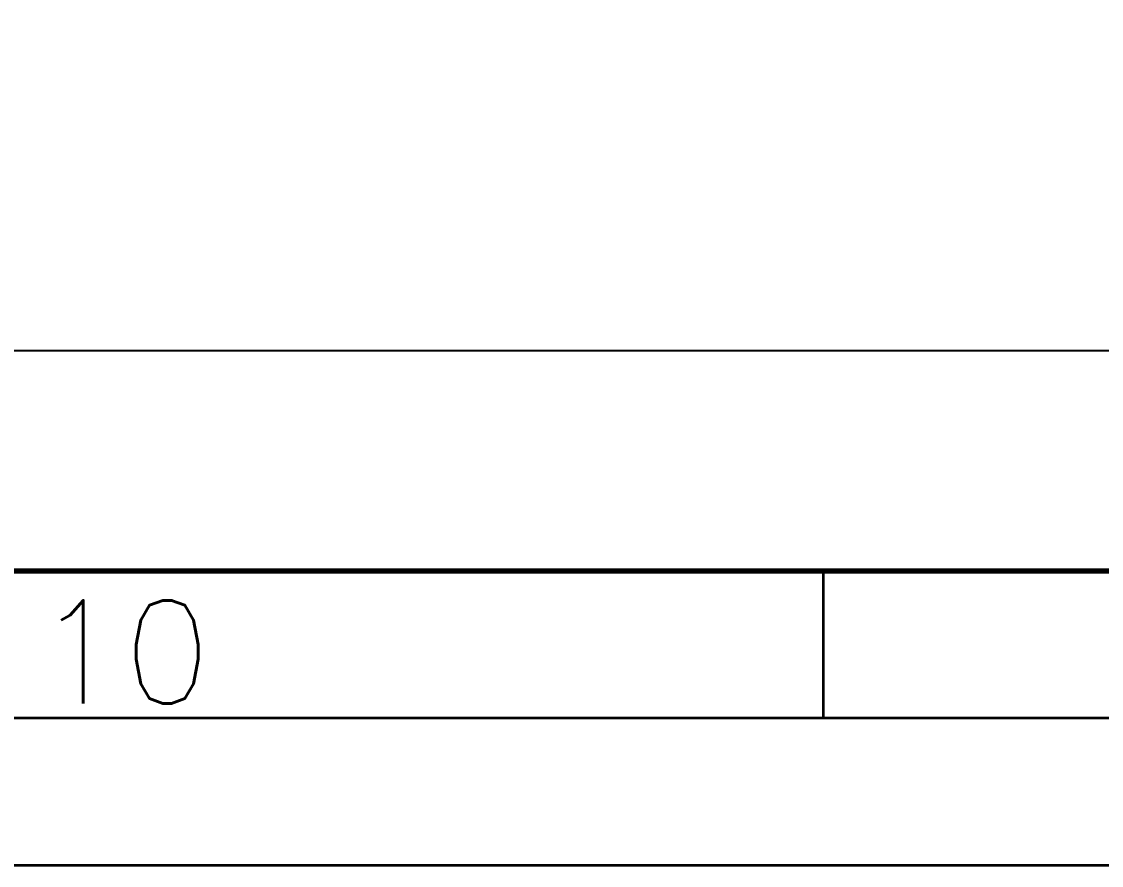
# Model space of a CAD drawing. Extents: x 0 to 11880, y 0 to 8400.
# Drawn here: x 9395 to 10129, y 0 to 574 of the extents above; entities that cross this region are included whole.
import ezdxf

# ---------------------------------------------------------------- set-up
doc = ezdxf.new("R2010")
doc.units = 0
doc.header["$LTSCALE"] = 20
doc.layers.get('0').update_dxf_attribs({"linetype": 'CONTINUOUS'})
doc.layers.add('M_EQUIP_E7', color=7, linetype='CONTINUOUS', lineweight=70)
doc.layers.add('schriftfeld', color=7, linetype='CONTINUOUS')
doc.styles.add('S', font='simplex.shx', dxfattribs={"width": 0.8})

# ---------------------------------------------------------------- blocks, each defined once
blk = doc.blocks.new('A$C29D363F0')
at = {"color": 3, "linetype": 'Continuous', "lineweight": 35}
blk.add_line((497, 10), (497, 5), dxfattribs=at)
for points in [[(594, 0), (0, 0), (0, 420), (594, 420)], [(589, 5), (15, 5), (15, 415), (589, 415)]]:
    blk.add_lwpolyline(points, close=True, dxfattribs=at)
at = {"color": 7, "linetype": 'Continuous', "lineweight": 70}
blk.add_lwpolyline([(584, 10), (20, 10), (20, 410), (584, 410)], close=True, dxfattribs=at)
at = {"color": 3, "linetype": 'Continuous', "lineweight": 35, "style": 'S'}
blk.add_text('10', height=3.5, dxfattribs=at).set_placement((470.208, 5.508))
blk = doc.blocks.new('A$C6EAD2A84')
at = {"layer": 'schriftfeld', "color": 3}
blk.add_line((15, 7.5), (180, 7.5), dxfattribs=at)
at = {"layer": 'schriftfeld', "color": 1}
blk.add_line((15, 0), (180, 0), dxfattribs=at)
blk.add_line((15, 0), (180, 0), dxfattribs=at)

msp = doc.modelspace()

# ---------------------------------------------------------------- block references
at = {"layer": 'M_EQUIP_E7', "lineweight": 35, "xscale": 20, "yscale": 20, "zscale": 20}
for name, p in [('A$C29D363F0', (0, 0)), ('A$C6EAD2A84', (8080, 200))]:
    msp.add_blockref(name, p, dxfattribs=at)

doc.saveas('drawing.dxf')
